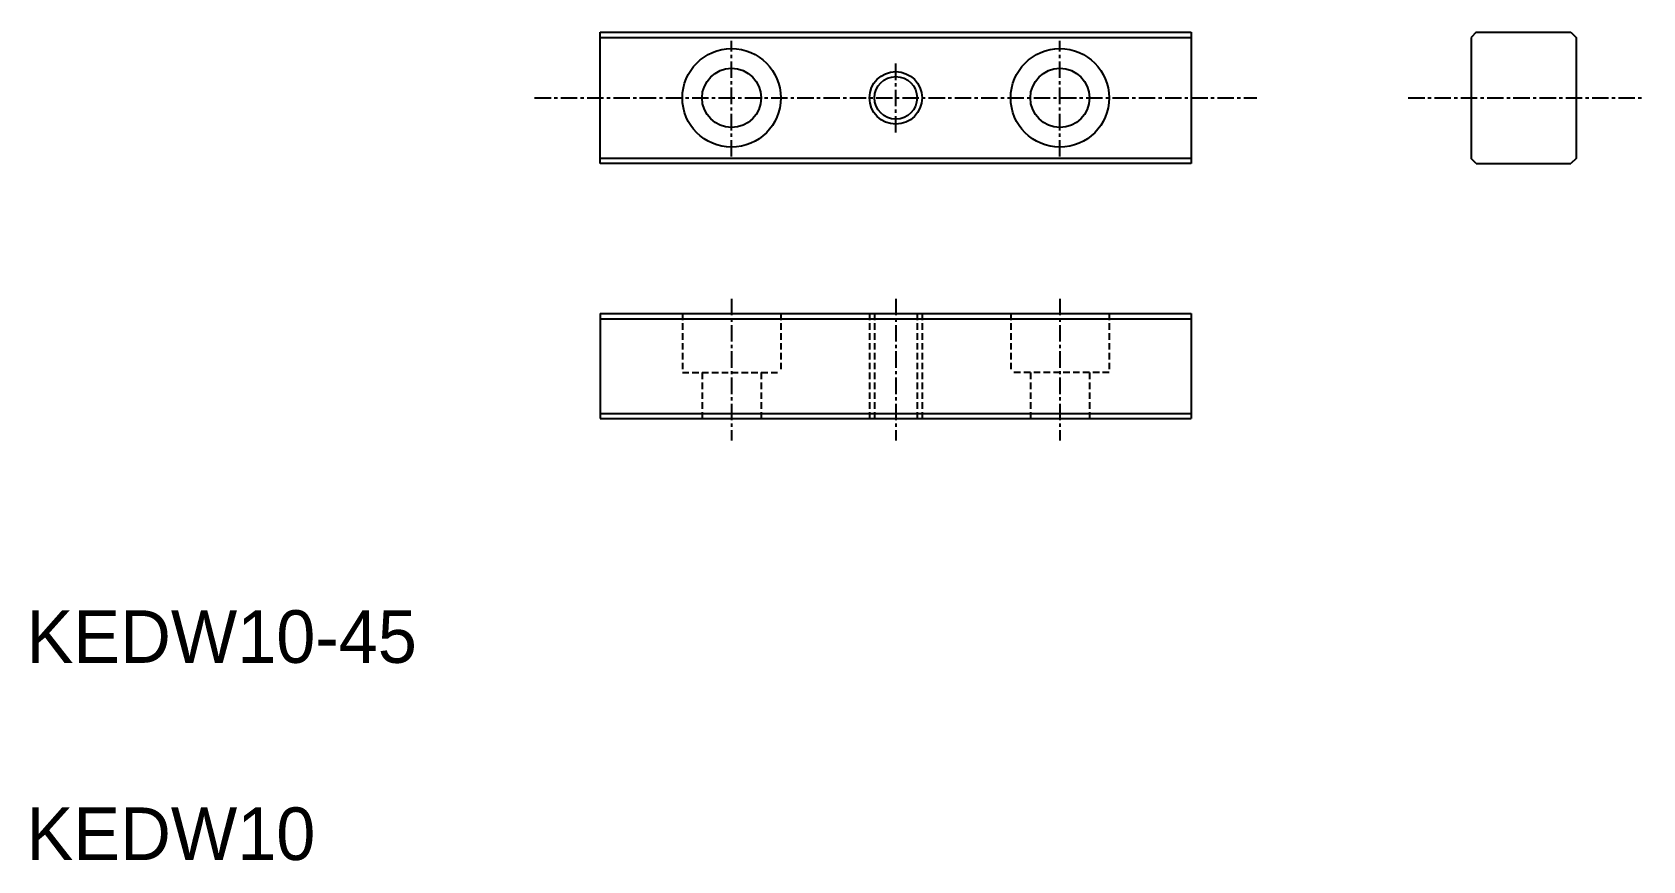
# Model space of a CAD drawing. Extents: x 10 to 133, y 10 to 73.
import ezdxf

# ---------------------------------------------------------------- set-up
doc = ezdxf.new("R2010")
doc.units = 0
doc.linetypes.add('CENTER', pattern=[2, 1.25, -0.25, 0.25, -0.25])
doc.linetypes.add('DASHED', pattern=[0.75, 0.5, -0.25])
doc.layers.get('0').update_dxf_attribs({"linetype": 'CONTINUOUS'})
doc.layers.add('CENTER', color=1, linetype='CENTER')

msp = doc.modelspace()

# ---------------------------------------------------------------- linework, layer by layer
at = {"color": 7, "linetype": 'CONTINUOUS'}
for p, q in [((53.69, 72.98), (98.69, 72.98)), ((53.69, 62.98), (53.69, 72.98)), ((98.69, 72.98), (98.69, 62.98)), ((120.39, 72.98), (119.99, 72.58)), ((119.99, 72.58), (119.99, 63.38)), ((120.39, 72.98), (127.59, 72.98)), ((127.59, 72.98), (127.99, 72.58)), ((127.99, 72.58), (127.99, 63.38)), ((98.69, 62.98), (53.69, 62.98)), ((120.39, 62.98), (119.99, 63.38)), ((120.39, 62.98), (127.59, 62.98)), ((127.99, 63.38), (127.59, 62.98)), ((53.69, 51.58), (98.69, 51.58)), ((53.69, 51.58), (53.69, 43.58)), ((98.69, 51.58), (98.69, 43.58)), ((53.69, 43.58), (98.69, 43.58))]:
    msp.add_line(p, q, dxfattribs=at)
at = {"color": 3, "linetype": 'CONTINUOUS'}
for p, q in [((53.69, 72.58), (98.69, 72.58)), ((98.69, 63.38), (53.69, 63.38)), ((53.69, 51.18), (98.69, 51.18)), ((53.69, 43.98), (98.69, 43.98))]:
    msp.add_line(p, q, dxfattribs=at)
at = {"color": 3, "linetype": 'DASHED'}
for p, q in [((59.94, 51.58), (59.94, 47.08)), ((67.44, 51.58), (67.44, 47.08)), ((74.19, 51.58), (74.19, 43.58)), ((74.57, 51.58), (74.57, 43.58)), ((77.81, 51.58), (77.81, 43.58)), ((78.19, 51.58), (78.19, 43.58)), ((84.94, 51.58), (84.94, 47.08)), ((92.44, 51.58), (92.44, 47.08)), ((59.94, 47.08), (67.44, 47.08)), ((61.44, 47.08), (61.44, 43.58)), ((65.94, 47.08), (65.94, 43.58)), ((92.44, 47.08), (84.94, 47.08)), ((86.44, 47.08), (86.44, 43.58)), ((90.94, 47.08), (90.94, 43.58))]:
    msp.add_line(p, q, dxfattribs=at)
at = {"color": 7, "linetype": 'CONTINUOUS'}
for centre, radius in [((63.69, 67.98), 3.75), ((88.69, 67.98), 3.75), ((63.69, 67.98), 2.25), ((88.69, 67.98), 2.25), ((76.19, 67.98), 1.62)]:
    msp.add_circle(centre, radius, dxfattribs=at)
at = {"color": 3, "linetype": 'CONTINUOUS'}
msp.add_circle((76.19, 67.98), 2, dxfattribs=at)
at = {"layer": 'CENTER', "color": 1, "linetype": 'CENTER'}
for p, q in [((63.69, 63.51), (63.69, 72.32)), ((88.69, 63.51), (88.69, 72.32)), ((76.19, 65.34), (76.19, 70.68)), ((48.69, 67.98), (103.69, 67.98)), ((115.21, 67.98), (133.07, 67.98)), ((63.69, 52.7), (63.69, 41.92)), ((76.19, 52.7), (76.19, 41.92)), ((88.69, 52.7), (88.69, 41.92))]:
    msp.add_line(p, q, dxfattribs=at)

# ---------------------------------------------------------------- texts
at = {"color": 7, "linetype": 'CONTINUOUS'}
for s, p in [('KEDW10-45', (10, 25)), ('KEDW10', (10, 10))]:
    msp.add_text(s, height=4, dxfattribs=at).set_placement(p)

doc.saveas('drawing.dxf')
